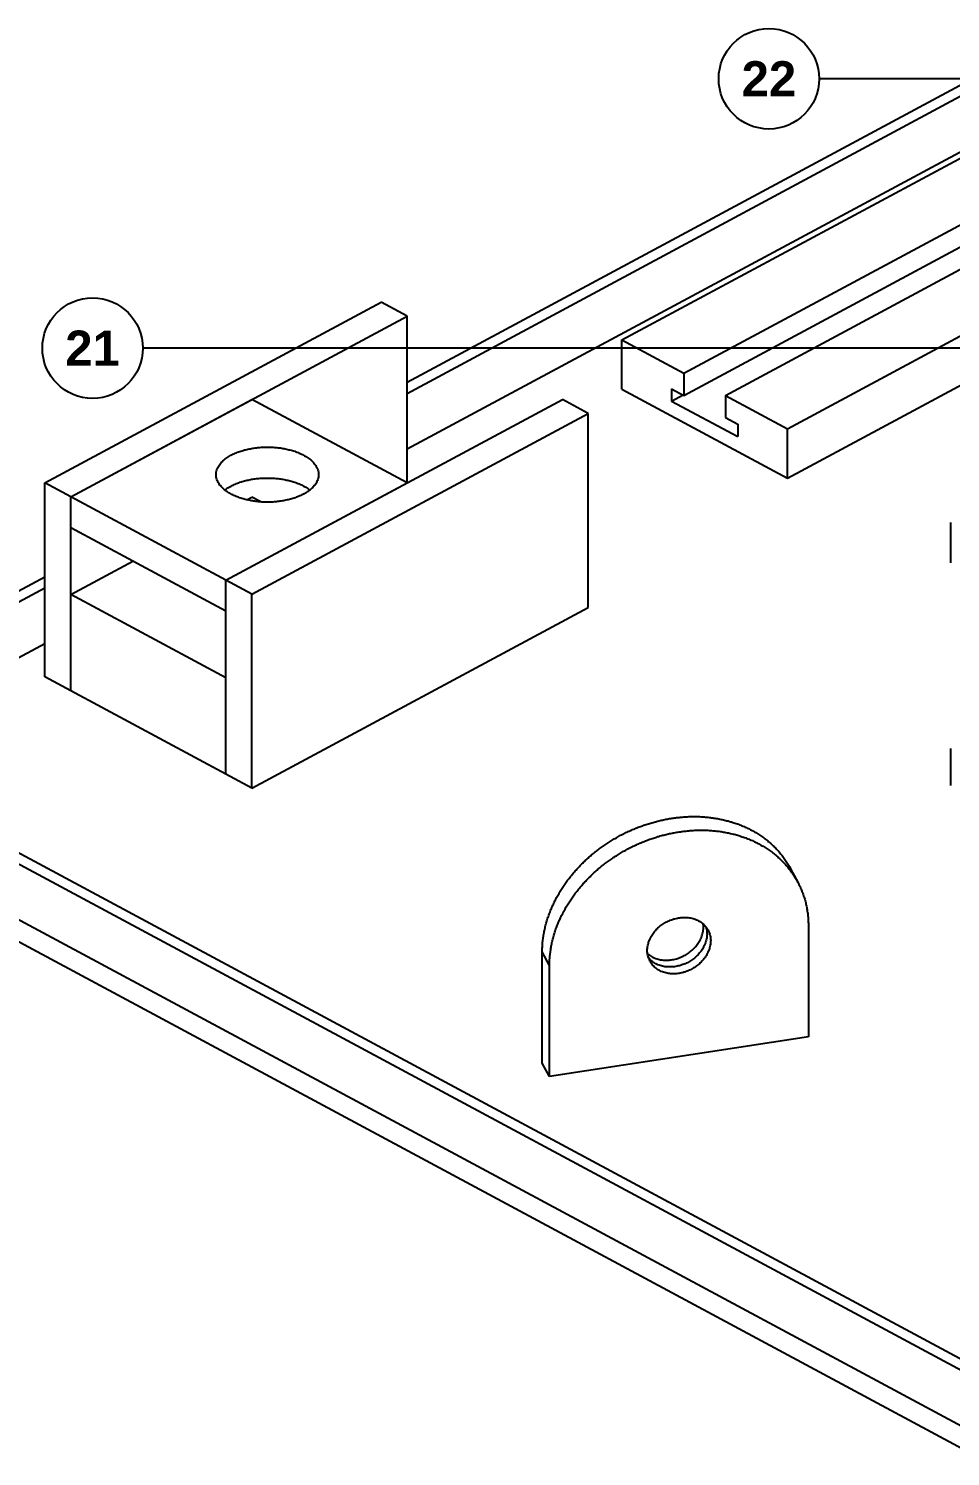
# Model space of a CAD drawing. Header units: millimetres. Extents: x 0 to 841, y 0 to 594.
# Drawn here: x 97.8 to 189.7, y 231.2 to 373.4 of the extents above; entities that cross this region are included whole.
import ezdxf
from ezdxf.enums import TextEntityAlignment as Align

# ---------------------------------------------------------------- set-up
doc = ezdxf.new("R2010")
doc.units = ezdxf.units.MM
for name, color, linetype, lineweight in [('COTA', 7, 'CONTINUOUS', 25), ('FINA', 7, 'CONTINUOUS', 25), ('TXT', 7, 'CONTINUOUS', 25)]:
    doc.layers.add(name, color=color, linetype=linetype, lineweight=lineweight)
doc.styles.add('STDB', font='LiberationSans-Bold.ttf')

msp = doc.modelspace()

# ---------------------------------------------------------------- linework, layer by layer
at = {"layer": 'COTA'}
for p, q in [((191.48, 368.41), (176.57, 368.41)), ((193.67, 341.59), (109.19, 341.59))]:
    msp.add_line(p, q, dxfattribs=at)
at = {"layer": 'FINA'}
for points in [[(135.53, 338.19), (191.48, 368.24)], [(135.53, 337.09), (191.48, 367.13)], [(135.53, 331.55), (193.67, 362.77)], [(156.93, 342.42), (193.67, 362.15)], [(163.11, 339.1), (193.67, 355.51)], [(163.11, 336.89), (193.67, 353.29)], [(167.24, 336.89), (193.67, 351.08)], [(99.43, 328.17), (132.95, 346.16)], [(135.53, 344.78), (132.95, 346.16)], [(102.01, 326.78), (135.53, 344.78)], [(135.53, 328.17), (135.53, 344.78)], [(173.43, 333.56), (193.67, 344.43)], [(156.93, 337.5), (156.93, 342.42)], [(156.93, 342.42), (163.11, 339.1)], [(163.11, 339.1), (163.11, 336.89)], [(173.43, 328.64), (192.22, 338.73)], [(156.93, 337.5), (173.43, 328.64)], [(161.88, 337.55), (161.88, 336.32)], [(161.88, 337.55), (163.11, 336.89)], [(102.01, 326.78), (120.06, 336.47)], [(117.48, 318.48), (151, 336.47)], [(135.53, 328.17), (120.06, 336.47)], [(153.57, 335.09), (151, 336.47)], [(161.88, 336.32), (163.02, 336.94)], [(161.88, 336.32), (168.48, 332.78)], [(167.24, 336.89), (173.43, 333.56)], [(167.24, 336.89), (167.24, 334.67)], [(120.06, 317.09), (153.57, 335.09)], [(153.57, 315.77), (153.57, 335.09)], [(167.24, 334.67), (168.48, 334.01)], [(168.48, 334.01), (168.48, 332.78)], [(173.43, 328.64), (173.43, 333.56)], [(116.5, 329), (116.51, 329.12), (116.52, 329.24), (116.55, 329.36), (116.58, 329.47), (116.62, 329.59), (116.67, 329.7), (116.73, 329.8), (116.79, 329.91), (116.86, 330), (116.93, 330.1), (117.01, 330.19), (117.1, 330.28), (117.18, 330.36), (117.27, 330.44), (117.36, 330.52), (117.46, 330.6), (117.56, 330.67), (117.66, 330.73), (117.76, 330.8), (117.86, 330.86), (117.97, 330.92), (118.08, 330.98), (118.18, 331.03), (118.29, 331.08), (118.4, 331.13), (118.52, 331.18), (118.63, 331.22), (118.74, 331.27), (118.86, 331.31), (118.97, 331.34), (119.09, 331.38), (119.2, 331.41), (119.32, 331.45), (119.44, 331.48), (119.55, 331.51), (119.67, 331.53), (119.79, 331.56), (119.91, 331.58), (120.03, 331.6), (120.15, 331.62), (120.27, 331.64), (120.39, 331.66), (120.51, 331.67), (120.63, 331.69), (120.75, 331.7), (120.87, 331.71), (120.99, 331.72), (121.11, 331.72), (121.23, 331.73), (121.35, 331.73), (121.47, 331.74), (121.59, 331.74), (121.71, 331.74), (121.83, 331.73), (121.95, 331.73), (122.07, 331.73), (122.19, 331.72), (122.32, 331.71), (122.44, 331.7), (122.56, 331.69), (122.68, 331.68), (122.8, 331.66), (122.92, 331.65), (123.04, 331.63), (123.16, 331.61), (123.27, 331.59), (123.39, 331.56), (123.51, 331.54), (123.63, 331.51), (123.75, 331.48), (123.86, 331.45), (123.98, 331.42), (124.1, 331.39), (124.21, 331.35), (124.33, 331.32), (124.44, 331.28), (124.55, 331.23), (124.67, 331.19), (124.78, 331.14), (124.89, 331.09), (125, 331.04), (125.11, 330.99), (125.22, 330.93)], [(125.22, 330.93), (125.32, 330.88), (125.43, 330.81), (125.53, 330.75), (125.63, 330.68), (125.73, 330.61), (125.83, 330.54), (125.92, 330.46), (126.02, 330.38), (126.1, 330.29), (126.19, 330.2), (126.27, 330.11), (126.34, 330.01), (126.42, 329.91), (126.48, 329.81), (126.54, 329.7), (126.59, 329.59), (126.63, 329.48), (126.67, 329.36), (126.69, 329.24), (126.71, 329.12), (126.71, 329)], [(126.71, 329), (126.71, 328.88), (126.69, 328.76), (126.67, 328.64), (126.63, 328.52), (126.59, 328.41), (126.54, 328.3), (126.49, 328.2), (126.43, 328.09), (126.36, 327.99), (126.28, 327.9), (126.21, 327.81), (126.12, 327.72), (126.04, 327.64), (125.95, 327.56), (125.86, 327.48), (125.76, 327.41), (125.66, 327.33), (125.57, 327.27), (125.46, 327.2), (125.36, 327.14), (125.26, 327.08), (125.15, 327.03), (125.04, 326.97), (124.94, 326.92), (124.83, 326.87), (124.72, 326.82), (124.6, 326.78), (124.49, 326.74), (124.38, 326.7), (124.27, 326.66), (124.15, 326.62), (124.04, 326.59), (123.92, 326.55), (123.8, 326.52), (123.69, 326.49), (123.57, 326.47), (123.45, 326.44), (123.34, 326.42), (123.22, 326.4), (123.1, 326.38), (122.98, 326.36), (122.86, 326.34), (122.74, 326.32), (122.62, 326.31), (122.5, 326.3), (122.39, 326.29), (122.27, 326.28), (122.15, 326.27), (122.03, 326.27), (121.91, 326.26), (121.79, 326.26), (121.67, 326.26), (121.55, 326.26), (121.43, 326.26), (121.31, 326.26), (121.19, 326.27), (121.07, 326.27), (120.95, 326.28), (120.83, 326.29), (120.71, 326.3), (120.59, 326.31), (120.47, 326.32), (120.35, 326.34), (120.23, 326.36), (120.11, 326.38), (119.99, 326.4), (119.88, 326.42), (119.76, 326.44), (119.64, 326.47), (119.52, 326.49), (119.41, 326.52), (119.29, 326.55), (119.18, 326.59), (119.06, 326.62), (118.95, 326.66), (118.83, 326.7), (118.72, 326.74), (118.61, 326.78), (118.5, 326.82), (118.38, 326.87), (118.28, 326.92), (118.17, 326.97), (118.06, 327.03), (117.95, 327.08), (117.85, 327.14), (117.75, 327.2), (117.65, 327.27), (117.55, 327.33), (117.45, 327.41), (117.35, 327.48), (117.26, 327.56), (117.17, 327.64), (117.09, 327.72), (117.01, 327.81), (116.93, 327.9), (116.85, 327.99), (116.79, 328.09), (116.72, 328.2), (116.67, 328.3), (116.62, 328.41), (116.58, 328.52), (116.54, 328.64), (116.52, 328.76), (116.51, 328.88), (116.5, 329)], [(117.38, 327.46), (117.48, 327.53), (117.57, 327.6), (117.67, 327.67), (117.78, 327.73), (117.88, 327.79), (117.99, 327.85), (118.09, 327.91), (118.2, 327.96), (118.31, 328.01), (118.42, 328.06), (118.53, 328.11), (118.64, 328.15), (118.76, 328.19), (118.87, 328.23), (118.99, 328.27), (119.1, 328.31), (119.22, 328.34), (119.33, 328.37), (119.45, 328.4), (119.57, 328.43), (119.68, 328.46), (119.8, 328.48), (119.92, 328.51), (120.04, 328.53), (120.16, 328.55), (120.28, 328.57), (120.4, 328.58), (120.52, 328.6), (120.64, 328.61), (120.76, 328.62), (120.88, 328.63), (121, 328.64), (121.12, 328.65), (121.24, 328.65), (121.36, 328.66), (121.48, 328.66), (121.6, 328.66), (121.72, 328.66), (121.84, 328.66), (121.96, 328.65), (122.08, 328.65), (122.2, 328.64), (122.32, 328.63), (122.44, 328.62), (122.56, 328.61), (122.68, 328.6), (122.8, 328.58), (122.92, 328.57), (123.04, 328.55), (123.16, 328.53), (123.28, 328.51), (123.4, 328.49), (123.52, 328.46), (123.63, 328.44), (123.75, 328.41), (123.87, 328.38), (123.98, 328.35), (124.1, 328.31), (124.21, 328.28), (124.33, 328.24), (124.44, 328.2), (124.56, 328.16), (124.67, 328.11), (124.78, 328.07), (124.89, 328.02), (125, 327.97), (125.11, 327.91), (125.22, 327.86)], [(102.01, 326.78), (99.43, 328.17)], [(99.43, 308.85), (99.43, 328.17)], [(117.48, 318.48), (135.53, 328.17)], [(125.22, 327.86), (125.32, 327.8), (125.43, 327.74), (125.53, 327.67), (125.63, 327.6), (125.73, 327.53), (125.83, 327.46)], [(102.01, 307.46), (102.01, 326.78)], [(117.48, 318.48), (102.01, 326.78)], [(102.01, 323.71), (102.01, 326.78)], [(119.56, 326.48), (120.06, 326.75)], [(120.94, 326.28), (120.06, 326.75)], [(189.66, 324.24), (189.66, 324.12)], [(117.48, 315.4), (102.01, 323.71)], [(189.66, 324.12), (189.66, 323.55)], [(189.66, 324.12), (189.66, 320.8)], [(102.01, 317.06), (108.2, 320.38)], [(189.66, 320.8), (189.66, 320.22)], [(72.53, 304.37), (99.43, 318.82)], [(73.56, 303.82), (99.43, 317.71)], [(117.48, 308.76), (102.01, 317.06)], [(102.01, 307.46), (102.01, 317.06)], [(120.06, 317.09), (117.48, 318.48)], [(117.48, 299.16), (117.48, 318.48)], [(117.48, 315.4), (117.48, 318.48)], [(120.06, 297.78), (120.06, 317.09)], [(120.06, 297.78), (153.57, 315.77)], [(78.72, 301.05), (99.43, 312.17)], [(102.01, 307.46), (99.43, 308.85)], [(117.48, 299.16), (117.48, 308.76)], [(117.48, 299.16), (102.01, 307.46)], [(72.53, 304.37), (336.53, 162.63)], [(71.5, 303.82), (335.5, 162.08)], [(189.66, 301.72), (189.66, 301.6)], [(189.66, 301.6), (189.66, 301.34)], [(189.66, 301.6), (189.66, 298.28)], [(120.06, 297.78), (117.48, 299.16)], [(71.5, 298.28), (335.5, 156.54)], [(71.5, 298.28), (335.5, 156.54)], [(189.66, 298.28), (189.66, 298.03)], [(71.5, 296.07), (335.5, 154.33)], [(148.99, 281.48), (148.99, 281.6), (148.99, 281.72), (148.99, 281.84), (149, 281.96), (149.01, 282.08), (149.01, 282.2), (149.02, 282.32), (149.03, 282.44), (149.05, 282.56), (149.06, 282.68), (149.07, 282.8), (149.09, 282.91), (149.11, 283.03), (149.13, 283.15), (149.15, 283.27), (149.17, 283.39), (149.19, 283.51), (149.22, 283.62), (149.24, 283.74), (149.27, 283.86), (149.29, 283.98), (149.32, 284.09), (149.35, 284.21), (149.39, 284.33), (149.42, 284.44), (149.45, 284.56), (149.49, 284.67), (149.52, 284.79), (149.56, 284.9), (149.6, 285.01), (149.64, 285.13), (149.68, 285.24), (149.72, 285.35), (149.77, 285.47), (149.81, 285.58), (149.86, 285.69), (149.9, 285.8), (149.95, 285.91), (150, 286.02), (150.05, 286.13), (150.1, 286.24), (150.15, 286.35), (150.2, 286.46), (150.26, 286.56), (150.31, 286.67), (150.37, 286.78), (150.42, 286.88), (150.48, 286.99), (150.54, 287.09), (150.6, 287.2), (150.66, 287.3), (150.72, 287.41), (150.78, 287.51), (150.84, 287.61), (150.91, 287.71), (150.97, 287.81), (151.04, 287.91), (151.11, 288.01), (151.17, 288.11), (151.24, 288.21), (151.31, 288.31), (151.38, 288.41), (151.45, 288.51), (151.52, 288.6), (151.59, 288.7), (151.67, 288.79), (151.74, 288.89), (151.82, 288.98), (151.89, 289.08), (151.97, 289.17), (152.05, 289.26), (152.12, 289.35), (152.2, 289.44), (152.28, 289.53), (152.36, 289.62), (152.44, 289.71), (152.52, 289.8), (152.6, 289.89), (152.69, 289.98), (152.77, 290.06), (152.85, 290.15), (152.94, 290.24), (153.02, 290.32), (153.11, 290.4), (153.2, 290.49), (153.28, 290.57), (153.37, 290.65), (153.46, 290.73), (153.55, 290.81), (153.64, 290.89), (153.73, 290.97), (153.82, 291.05), (153.91, 291.13), (154.01, 291.21), (154.1, 291.28), (154.19, 291.36), (154.29, 291.43), (154.38, 291.51), (154.47, 291.58), (154.57, 291.65), (154.67, 291.73), (154.76, 291.8), (154.86, 291.87), (154.96, 291.94), (155.06, 292.01), (155.15, 292.08), (155.25, 292.15), (155.35, 292.21), (155.45, 292.28), (155.55, 292.34), (155.66, 292.41), (155.76, 292.47), (155.86, 292.54), (155.96, 292.6), (156.06, 292.66), (156.17, 292.72), (156.27, 292.78), (156.38, 292.84), (156.48, 292.9), (156.59, 292.96), (156.69, 293.02), (156.8, 293.08), (156.9, 293.13), (157.01, 293.19), (157.12, 293.24), (157.23, 293.29), (157.33, 293.35), (157.44, 293.4), (157.55, 293.45), (157.66, 293.5), (157.77, 293.55), (157.88, 293.6), (157.99, 293.65), (158.1, 293.69), (158.21, 293.74), (158.32, 293.79), (158.43, 293.83), (158.55, 293.88), (158.66, 293.92), (158.77, 293.96), (158.88, 294), (159, 294.04), (159.11, 294.08), (159.22, 294.12), (159.34, 294.16), (159.45, 294.2), (159.57, 294.23), (159.68, 294.27), (159.8, 294.3), (159.91, 294.34), (160.03, 294.37), (160.14, 294.4), (160.26, 294.43), (160.38, 294.46), (160.49, 294.49), (160.61, 294.52), (160.73, 294.55), (160.84, 294.58), (160.96, 294.6), (161.08, 294.63), (161.2, 294.65), (161.31, 294.68), (161.43, 294.7), (161.55, 294.72), (161.67, 294.74), (161.79, 294.76), (161.91, 294.78), (162.02, 294.8), (162.14, 294.81), (162.26, 294.83), (162.38, 294.84), (162.5, 294.86), (162.62, 294.87), (162.74, 294.88), (162.86, 294.89), (162.98, 294.9), (163.1, 294.91), (163.22, 294.92), (163.34, 294.93), (163.46, 294.93), (163.58, 294.94), (163.7, 294.94), (163.82, 294.94), (163.94, 294.95), (164.06, 294.95), (164.18, 294.95), (164.3, 294.95), (164.42, 294.94), (164.54, 294.94), (164.66, 294.94), (164.78, 294.93), (164.9, 294.92), (165.02, 294.92), (165.14, 294.91), (165.26, 294.9), (165.38, 294.89), (165.5, 294.88), (165.62, 294.86), (165.74, 294.85), (165.86, 294.83), (165.98, 294.82), (166.1, 294.8), (166.22, 294.78), (166.33, 294.76), (166.45, 294.74), (166.57, 294.72), (166.69, 294.7), (166.81, 294.67), (166.92, 294.65), (167.04, 294.62), (167.16, 294.6), (167.28, 294.57), (167.39, 294.54), (167.51, 294.51), (167.62, 294.47), (167.74, 294.44), (167.86, 294.41), (167.97, 294.37), (168.08, 294.33), (168.2, 294.3), (168.31, 294.26), (168.43, 294.22), (168.54, 294.18), (168.65, 294.13), (168.76, 294.09), (168.87, 294.04), (168.99, 294), (169.1, 293.95), (169.21, 293.9), (169.31, 293.85), (169.42, 293.8), (169.53, 293.75), (169.64, 293.69), (169.75, 293.64), (169.85, 293.58), (169.96, 293.53), (170.06, 293.47), (170.17, 293.41), (170.27, 293.35), (170.37, 293.28), (170.48, 293.22), (170.58, 293.16), (170.68, 293.09), (170.78, 293.02), (170.88, 292.96), (170.97, 292.89), (171.07, 292.82), (171.17, 292.74), (171.26, 292.67), (171.36, 292.6), (171.45, 292.52), (171.54, 292.44), (171.64, 292.37), (171.73, 292.29), (171.82, 292.21), (171.91, 292.13), (171.99, 292.04), (172.08, 291.96), (172.17, 291.88), (172.25, 291.79), (172.33, 291.7), (172.41, 291.62), (172.5, 291.53), (172.58, 291.44), (172.65, 291.35), (172.73, 291.25), (172.81, 291.16), (172.88, 291.07), (172.96, 290.97), (173.03, 290.88), (173.1, 290.78), (173.17, 290.68), (173.24, 290.58), (173.3, 290.48), (173.37, 290.38), (173.43, 290.28), (173.5, 290.18), (173.56, 290.07), (173.62, 289.97), (173.68, 289.86), (173.73, 289.76)], [(149.71, 280.12), (149.71, 280.24), (149.71, 280.36), (149.72, 280.48), (149.72, 280.6), (149.73, 280.72), (149.74, 280.84), (149.74, 280.96), (149.76, 281.08), (149.77, 281.2), (149.78, 281.32), (149.8, 281.44), (149.81, 281.56), (149.83, 281.68), (149.85, 281.8), (149.87, 281.92), (149.89, 282.03), (149.91, 282.15), (149.94, 282.27), (149.96, 282.39), (149.99, 282.5), (150.02, 282.62), (150.05, 282.74), (150.08, 282.85), (150.11, 282.97), (150.14, 283.09), (150.17, 283.2), (150.21, 283.32), (150.24, 283.43), (150.28, 283.54), (150.32, 283.66), (150.36, 283.77), (150.4, 283.89), (150.44, 284), (150.49, 284.11), (150.53, 284.22), (150.58, 284.33), (150.62, 284.44), (150.67, 284.55), (150.72, 284.66), (150.77, 284.77), (150.82, 284.88), (150.87, 284.99), (150.92, 285.1), (150.98, 285.21), (151.03, 285.31), (151.09, 285.42), (151.14, 285.53), (151.2, 285.63), (151.26, 285.74), (151.32, 285.84), (151.38, 285.95), (151.44, 286.05), (151.5, 286.15), (151.57, 286.26), (151.63, 286.36), (151.69, 286.46), (151.76, 286.56), (151.83, 286.66), (151.89, 286.76), (151.96, 286.86), (152.03, 286.96), (152.1, 287.05), (152.17, 287.15), (152.24, 287.25), (152.32, 287.34), (152.39, 287.44), (152.46, 287.53), (152.54, 287.63), (152.61, 287.72), (152.69, 287.81), (152.77, 287.91), (152.84, 288), (152.92, 288.09), (153, 288.18), (153.08, 288.27), (153.16, 288.36), (153.24, 288.45), (153.33, 288.53), (153.41, 288.62), (153.49, 288.71), (153.58, 288.79), (153.66, 288.88), (153.75, 288.96), (153.83, 289.05), (153.92, 289.13), (154.01, 289.21), (154.09, 289.3), (154.18, 289.38), (154.27, 289.46), (154.36, 289.54), (154.45, 289.62), (154.54, 289.7), (154.63, 289.77), (154.73, 289.85), (154.82, 289.93), (154.91, 290), (155.01, 290.08), (155.1, 290.15), (155.2, 290.23), (155.29, 290.3), (155.39, 290.37), (155.48, 290.44), (155.58, 290.51), (155.68, 290.58), (155.78, 290.65), (155.88, 290.72), (155.98, 290.79), (156.07, 290.86), (156.17, 290.92), (156.28, 290.99), (156.38, 291.05), (156.48, 291.12), (156.58, 291.18), (156.68, 291.25), (156.79, 291.31), (156.89, 291.37), (156.99, 291.43), (157.1, 291.49), (157.2, 291.55), (157.31, 291.61), (157.41, 291.66), (157.52, 291.72), (157.63, 291.78), (157.73, 291.83), (157.84, 291.89), (157.95, 291.94), (158.05, 291.99), (158.16, 292.04), (158.27, 292.1), (158.38, 292.15), (158.49, 292.2), (158.6, 292.24), (158.71, 292.29), (158.82, 292.34), (158.93, 292.39), (159.04, 292.43), (159.15, 292.48), (159.27, 292.52), (159.38, 292.56), (159.49, 292.61), (159.6, 292.65), (159.72, 292.69), (159.83, 292.73), (159.94, 292.77), (160.06, 292.8), (160.17, 292.84), (160.29, 292.88), (160.4, 292.91), (160.52, 292.95), (160.63, 292.98), (160.75, 293.02), (160.86, 293.05), (160.98, 293.08), (161.1, 293.11), (161.21, 293.14), (161.33, 293.17), (161.45, 293.2), (161.56, 293.22), (161.68, 293.25), (161.8, 293.27), (161.92, 293.3), (162.03, 293.32), (162.15, 293.34), (162.27, 293.36), (162.39, 293.38), (162.51, 293.4), (162.63, 293.42), (162.75, 293.44), (162.86, 293.46), (162.98, 293.47), (163.1, 293.49), (163.22, 293.5), (163.34, 293.51), (163.46, 293.53), (163.58, 293.54), (163.7, 293.55), (163.82, 293.56), (163.94, 293.56), (164.06, 293.57), (164.18, 293.58), (164.3, 293.58), (164.42, 293.59), (164.54, 293.59), (164.66, 293.59), (164.78, 293.59), (164.9, 293.59), (165.02, 293.59), (165.14, 293.59), (165.26, 293.59), (165.38, 293.58), (165.5, 293.58), (165.62, 293.57), (165.74, 293.56), (165.86, 293.55), (165.98, 293.54), (166.1, 293.53), (166.22, 293.52), (166.34, 293.51), (166.46, 293.49), (166.58, 293.48), (166.7, 293.46), (166.82, 293.45), (166.94, 293.43), (167.06, 293.41), (167.17, 293.39), (167.29, 293.37), (167.41, 293.34), (167.53, 293.32), (167.65, 293.29), (167.76, 293.27), (167.88, 293.24), (168, 293.21), (168.11, 293.18), (168.23, 293.15), (168.35, 293.12), (168.46, 293.09), (168.58, 293.05), (168.69, 293.02), (168.81, 292.98), (168.92, 292.94), (169.03, 292.9), (169.15, 292.86), (169.26, 292.82), (169.37, 292.78), (169.48, 292.73), (169.6, 292.69), (169.71, 292.64), (169.82, 292.59), (169.93, 292.55), (170.04, 292.5), (170.14, 292.44), (170.25, 292.39), (170.36, 292.34), (170.47, 292.28), (170.57, 292.23), (170.68, 292.17), (170.78, 292.11), (170.89, 292.05), (170.99, 291.99), (171.1, 291.93), (171.2, 291.87), (171.3, 291.8), (171.4, 291.74), (171.5, 291.67), (171.6, 291.6), (171.7, 291.53), (171.79, 291.46), (171.89, 291.39), (171.99, 291.32), (172.08, 291.24), (172.17, 291.17), (172.27, 291.09), (172.36, 291.01), (172.45, 290.93), (172.54, 290.85), (172.63, 290.77), (172.71, 290.69), (172.8, 290.61), (172.89, 290.52), (172.97, 290.44), (173.05, 290.35), (173.14, 290.26), (173.22, 290.17), (173.3, 290.08), (173.38, 289.99), (173.45, 289.9), (173.53, 289.81), (173.6, 289.71), (173.68, 289.62), (173.75, 289.52), (173.82, 289.42), (173.89, 289.33), (173.96, 289.23), (174.03, 289.13), (174.09, 289.03), (174.15, 288.92), (174.22, 288.82), (174.28, 288.72), (174.34, 288.61), (174.4, 288.51), (174.46, 288.4)], [(173.73, 289.76), (174.46, 288.4)], [(174.46, 288.4), (174.51, 288.3), (174.57, 288.19), (174.62, 288.08), (174.67, 287.97), (174.72, 287.86), (174.77, 287.75), (174.82, 287.63), (174.86, 287.52), (174.91, 287.41), (174.95, 287.3), (174.99, 287.18), (175.03, 287.07), (175.07, 286.95), (175.11, 286.83), (175.14, 286.72), (175.17, 286.6), (175.21, 286.48), (175.24, 286.37), (175.26, 286.25), (175.29, 286.13), (175.32, 286.01), (175.34, 285.89), (175.36, 285.77), (175.38, 285.65), (175.4, 285.53), (175.42, 285.41), (175.44, 285.29), (175.45, 285.17), (175.46, 285.05), (175.47, 284.93), (175.48, 284.81), (175.49, 284.69), (175.5, 284.57), (175.5, 284.44), (175.51, 284.32), (175.51, 284.2), (175.51, 284.08)], [(159.46, 281.62), (159.46, 281.74), (159.47, 281.86), (159.48, 281.98), (159.5, 282.1), (159.53, 282.22), (159.56, 282.34), (159.59, 282.45), (159.64, 282.57), (159.68, 282.68), (159.73, 282.79), (159.78, 282.9), (159.84, 283.01), (159.9, 283.11), (159.97, 283.21), (160.04, 283.31), (160.11, 283.41), (160.19, 283.5), (160.27, 283.6), (160.35, 283.69), (160.44, 283.77), (160.52, 283.86), (160.61, 283.94), (160.71, 284.02), (160.8, 284.09), (160.9, 284.16), (161, 284.23), (161.1, 284.3), (161.2, 284.36), (161.31, 284.42), (161.42, 284.48), (161.53, 284.53), (161.64, 284.58), (161.75, 284.63), (161.86, 284.67), (161.98, 284.71), (162.09, 284.75), (162.21, 284.78), (162.33, 284.81), (162.45, 284.84), (162.57, 284.86), (162.69, 284.88), (162.81, 284.89), (162.93, 284.9), (163.05, 284.91), (163.17, 284.91), (163.29, 284.91), (163.41, 284.9), (163.53, 284.89), (163.65, 284.87), (163.77, 284.85), (163.89, 284.83), (164.01, 284.8), (164.13, 284.76), (164.24, 284.72), (164.35, 284.68), (164.46, 284.63), (164.57, 284.57), (164.68, 284.51), (164.78, 284.44), (164.88, 284.37), (164.97, 284.3), (165.06, 284.22), (165.15, 284.13), (165.23, 284.04), (165.31, 283.95), (165.38, 283.85), (165.45, 283.75), (165.51, 283.64)], [(159.48, 281.3), (159.57, 281.22), (159.67, 281.15), (159.77, 281.08), (159.87, 281.02), (159.98, 280.96), (160.09, 280.91), (160.2, 280.86), (160.31, 280.82), (160.43, 280.78), (160.55, 280.74), (160.66, 280.72), (160.78, 280.69), (160.9, 280.67), (161.03, 280.66), (161.15, 280.65), (161.27, 280.65), (161.39, 280.65), (161.51, 280.65), (161.63, 280.66), (161.75, 280.67), (161.88, 280.69), (162, 280.71), (162.11, 280.73), (162.23, 280.76), (162.35, 280.79), (162.47, 280.82), (162.58, 280.86), (162.7, 280.9), (162.81, 280.95), (162.92, 281), (163.03, 281.05), (163.14, 281.11), (163.25, 281.16), (163.35, 281.23), (163.45, 281.29), (163.56, 281.36), (163.65, 281.43), (163.75, 281.51), (163.84, 281.58), (163.94, 281.66), (164.03, 281.75), (164.11, 281.83), (164.2, 281.92), (164.28, 282.01), (164.35, 282.1), (164.43, 282.2), (164.5, 282.3), (164.57, 282.4), (164.63, 282.51), (164.69, 282.61), (164.75, 282.72), (164.8, 282.83), (164.85, 282.94), (164.89, 283.06), (164.93, 283.17), (164.96, 283.29), (164.99, 283.41), (165.01, 283.53), (165.03, 283.65), (165.04, 283.77), (165.04, 283.89), (165.04, 284.01), (165.04, 284.13), (165.02, 284.25)], [(165.3, 283.96), (165.33, 283.85), (165.36, 283.73), (165.38, 283.61), (165.39, 283.49), (165.4, 283.37), (165.41, 283.25), (165.4, 283.13), (165.39, 283.01), (165.38, 282.89), (165.36, 282.77), (165.33, 282.65), (165.3, 282.53), (165.26, 282.42), (165.22, 282.3), (165.18, 282.19), (165.13, 282.08), (165.07, 281.97), (165.01, 281.87), (164.95, 281.76), (164.89, 281.66), (164.82, 281.56), (164.75, 281.47), (164.67, 281.37), (164.59, 281.28), (164.51, 281.19), (164.42, 281.11), (164.34, 281.02), (164.25, 280.94), (164.15, 280.86), (164.06, 280.79), (163.96, 280.72), (163.86, 280.65), (163.76, 280.58), (163.66, 280.52), (163.55, 280.46), (163.45, 280.4), (163.34, 280.35), (163.23, 280.3), (163.12, 280.25), (163, 280.21), (162.89, 280.17), (162.77, 280.13), (162.66, 280.1), (162.54, 280.07), (162.42, 280.04), (162.3, 280.02), (162.18, 280), (162.06, 279.99), (161.94, 279.98), (161.82, 279.97), (161.7, 279.97), (161.58, 279.97), (161.46, 279.98), (161.34, 279.99), (161.22, 280), (161.1, 280.02), (160.98, 280.05), (160.86, 280.08), (160.75, 280.11), (160.63, 280.15), (160.52, 280.2), (160.41, 280.25), (160.3, 280.3), (160.2, 280.36), (160.1, 280.42), (160, 280.49), (159.9, 280.57), (159.81, 280.65), (159.72, 280.73), (159.64, 280.82), (159.56, 280.91)], [(165.51, 283.64), (165.56, 283.53), (165.61, 283.42), (165.65, 283.31), (165.68, 283.2), (165.71, 283.08), (165.74, 282.96), (165.75, 282.84), (165.76, 282.72), (165.77, 282.6), (165.76, 282.48), (165.76, 282.36), (165.74, 282.24), (165.72, 282.13), (165.7, 282.01), (165.67, 281.89), (165.64, 281.78), (165.6, 281.66), (165.55, 281.55), (165.5, 281.44), (165.45, 281.33), (165.4, 281.23), (165.34, 281.12), (165.27, 281.02), (165.21, 280.92), (165.13, 280.83), (165.06, 280.73), (164.98, 280.64), (164.9, 280.55), (164.82, 280.46), (164.74, 280.38), (164.65, 280.3), (164.56, 280.22), (164.46, 280.14), (164.37, 280.07), (164.27, 280), (164.17, 279.93), (164.07, 279.87), (163.97, 279.81), (163.86, 279.75), (163.75, 279.7), (163.65, 279.64), (163.54, 279.6), (163.42, 279.55), (163.31, 279.51), (163.2, 279.47), (163.08, 279.44), (162.97, 279.4), (162.85, 279.38), (162.73, 279.35), (162.62, 279.33), (162.5, 279.32), (162.38, 279.3), (162.26, 279.3), (162.14, 279.29), (162.02, 279.29), (161.9, 279.29), (161.78, 279.3), (161.66, 279.32), (161.54, 279.33), (161.42, 279.35), (161.3, 279.38), (161.19, 279.41), (161.07, 279.45), (160.96, 279.49), (160.85, 279.53), (160.74, 279.58), (160.63, 279.64), (160.53, 279.7), (160.43, 279.76), (160.33, 279.84), (160.24, 279.91), (160.15, 279.99), (160.06, 280.07), (159.98, 280.16), (159.91, 280.26), (159.84, 280.35), (159.77, 280.45), (159.71, 280.56)], [(175.51, 284.08), (175.51, 273.01)], [(159.71, 280.56), (159.66, 280.67), (159.61, 280.78), (159.57, 280.9), (159.53, 281.01), (159.51, 281.13), (159.48, 281.25), (159.47, 281.37), (159.46, 281.49), (159.46, 281.62)], [(148.99, 270.4), (148.99, 281.48)], [(149.71, 280.12), (148.99, 281.48)], [(149.71, 269.05), (149.71, 280.12)], [(175.51, 273.01), (149.71, 269.05)], [(149.71, 269.05), (148.99, 270.4)]]:
    msp.add_lwpolyline(points, dxfattribs=at)
for centre in [(171.57, 368.41), (104.19, 341.59)]:
    msp.add_circle(centre, 5, dxfattribs=at)

# ---------------------------------------------------------------- texts
at = {"layer": 'TXT', "style": 'STDB'}
for s, p in [('22', (171.57, 368.41)), ('21', (104.19, 341.59))]:
    msp.add_text(s, height=3.5, dxfattribs=at).set_placement(p, align=Align.MIDDLE_CENTER)

doc.saveas('drawing.dxf')
